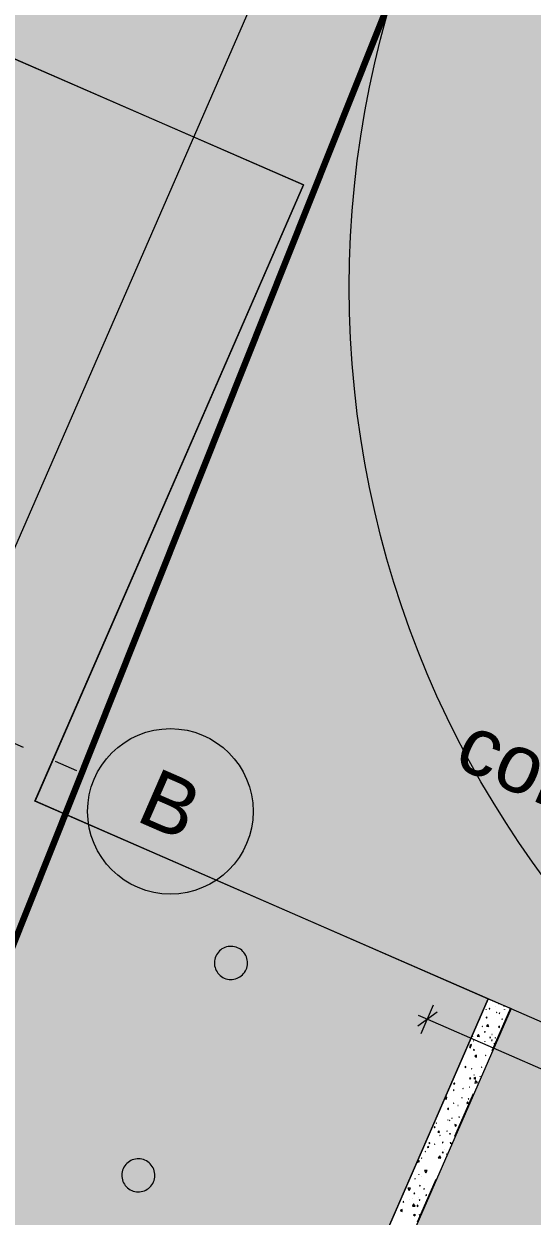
# Model space of a CAD drawing. Header units: millimetres. Extents: x -99530 to 1067232, y -97212 to 137997.
# Drawn here: x 72150 to 75221, y -20911 to -13709 of the extents above; entities that cross this region are included whole.
import ezdxf
from ezdxf.enums import TextEntityAlignment as Align

# ---------------------------------------------------------------- set-up
doc = ezdxf.new("R2010")
doc.units = ezdxf.units.MM
doc.header["$MEASUREMENT"] = 0
doc.linetypes.add('Dashed', pattern=[564.444447, 282.222223, -282.222223])
doc.linetypes.add('Double Dashed', pattern=[1093.611073, 529.166651, -211.666656, 141.111112, -211.666656])
for name, color, linetype in [('A-15-MG_Structural_Grid', 7, 'Continuous'), ('New_A-20-M_Hard_Landscape-Phase 2', 7, 'Continuous'), ('New_A-95-D_Dim_Grid.Dim', 7, 'Continuous')]:
    doc.layers.add(name, color=color, linetype=linetype)
for name, color, linetype, lineweight, true_color in [('A-15-MG_Structural_Grid_Pen_No__163', 7, 'Continuous', 0, 0x750077), ('A-20-M_Hard_Landscape-Phase 1_Pen_No__248', 7, 'Continuous', 158, 0xe8dc01), ('New_A-20-M_Hard_Landscape-Phase 1_Pen_No__142', 7, 'Continuous', 0, 0xeeeeee), ('New_A-20-M_Hard_Landscape-Phase 1_Pen_No__145', 7, 'Continuous', 0, 0xa6a6a6), ('New_A-20-M_Hard_Landscape-Phase 1_Pen_No__81', 7, 'Continuous', 20, 0x6a6a6a)]:
    doc.layers.add(name, color=color, linetype=linetype, lineweight=lineweight, true_color=true_color)
for name, color, linetype, lineweight in [('New_A-20-M_Hard_Landscape-Phase 1_Pen_No__1', 7, 'Continuous', 13), ('New_A-20-M_Hard_Landscape-Phase 1_Pen_No__101', 252, 'Continuous', 15), ('New_A-20-M_Hard_Landscape-Phase 2_Pen_No__1', 7, 'Continuous', 13), ('New_A-95-D_Dim_Grid.Dim_Pen_No__4', 7, 'Continuous', 20), ('New_A-95-P_Text_1_50_GA_Pen_No__1', 7, 'Continuous', 13)]:
    doc.layers.add(name, color=color, linetype=linetype, lineweight=lineweight)
doc.styles.add('GENERATED_STYLE_4', font='')
doc.styles.get('GENERATED_STYLE_4').set_extended_font_data('Swis721 BT')
doc.linetypes.add('GAS_UNDERGROUND', pattern='A,0,[2,EC-MA-00-GF-DR-A-00361 Phase 2 Hub Ground Floor GA-S2-P191.Shx,S=1.746032,R=0,X=0,Y=0],-320,0', length=320)
doc.dimstyles.new('GENERATED_STYLE__1', dxfattribs={"dimtxt": 250, "dimasz": 95, "dimexe": 0.18, "dimexo": 0, "dimgap": 0.09, "dimtad": 1, "dimdec": 0, "dimzin": 0, "dimdsep": 46, "dimtxsty": 'GENERATED_STYLE_4', "dimblk": 'ARROWHEAD_2', "dimblk1": 'ARROWHEAD_2', "dimblk2": 'ARROWHEAD_2', "dimcen": 0.09, "dimclrd": 7, "dimclre": 7, "dimclrt": 7, "dimadec": 0, "dimazin": 0, "dimtfac": 1, "dimtdec": 4, "dimtmove": 0, "dimatfit": 3, "dimfxl": 1, "dimtolj": 1, "dimtzin": 0, "dimarcsym": 0})
doc.dimstyles.new('GENERATED_STYLE__5', dxfattribs={"dimtxt": 300, "dimasz": 95, "dimexe": 0.18, "dimexo": 0, "dimgap": 0.09, "dimtad": 1, "dimdec": 0, "dimzin": 0, "dimdsep": 46, "dimtxsty": 'GENERATED_STYLE_4', "dimblk": 'ARROWHEAD_2', "dimblk1": 'ARROWHEAD_2', "dimblk2": 'ARROWHEAD_2', "dimcen": 0.09, "dimclrd": 7, "dimclre": 7, "dimclrt": 7, "dimadec": 0, "dimazin": 0, "dimtfac": 1, "dimtdec": 4, "dimtmove": 0, "dimatfit": 3, "dimfxl": 1, "dimtolj": 1, "dimtzin": 0, "dimarcsym": 0})

# ---------------------------------------------------------------- blocks, each defined once
blk = doc.blocks.new('*X182')
at = {"layer": 'New_A-20-M_Hard_Landscape-Phase 1_Pen_No__101', "linetype": 'Continuous'}
for p, q in [((74942.7, -19661.7), (74942.4, -19661.9)), ((74942.4, -19661.9), (74942.7, -19662.1)), ((74942.7, -19662.1), (74942.7, -19661.7)), ((74962.8, -19654.2), (74960.3, -19659.3)), ((74960.3, -19659.3), (74965.9, -19658.9)), ((74965.9, -19658.9), (74962.8, -19654.2)), ((74998.8, -19642.6), (74998.7, -19642.7)), ((74998.7, -19642.7), (74998.9, -19642.8)), ((74998.9, -19642.8), (74998.8, -19642.6)), ((75016, -19623.9), (75016.7, -19628.3)), ((75016.7, -19628.3), (75019.9, -19625.6)), ((75048.5, -19638.1), (75046.9, -19640.9)), ((75046.9, -19640.9), (75054.4, -19640.6)), ((75053, -19660.8), (75052.8, -19662.4)), ((75052.8, -19662.4), (75054.3, -19661.8)), ((75054.3, -19661.8), (75053, -19660.8)), ((74901.9, -19721), (74902, -19721.3)), ((74902, -19721.3), (74904.6, -19718.4)), ((74904.6, -19718.4), (74903.1, -19718.1)), ((74948.7, -19710.4), (74942.2, -19709.5)), ((74942.2, -19709.5), (74944.7, -19715.6)), ((74944.7, -19715.6), (74948.7, -19710.4)), ((75007.7, -19680.2), (75006.4, -19681.6)), ((75006.4, -19681.6), (75008.2, -19682)), ((75008.2, -19682), (75007.7, -19680.2)), ((75022.7, -19683.8), (75022.5, -19687.6)), ((75022.5, -19687.6), (75025.9, -19685.8)), ((75025.9, -19685.8), (75022.7, -19683.8)), ((75041.2, -19720.3), (75036.9, -19720.4)), ((75036.9, -19720.4), (75039.1, -19724.1)), ((75039.1, -19724.1), (75041.2, -19720.3)), ((75082.9, -19678.8), (75077.7, -19683.1)), ((75077.7, -19683.1), (75081.4, -19684.5)), ((75083.2, -19680.4), (75082.9, -19678.8)), ((74920.7, -19765.5), (74919.4, -19766.3)), ((74919.4, -19766.3), (74920.7, -19767)), ((74920.7, -19767), (74920.7, -19765.5)), ((74934.8, -19796.5), (74932.7, -19799.6)), ((74932.7, -19799.6), (74936.4, -19799.8)), ((74936.4, -19799.8), (74934.8, -19796.5)), ((74953.2, -19752.5), (74945.7, -19763.5)), ((74945.7, -19763.5), (74959, -19764.5)), ((74959, -19764.5), (74953.2, -19752.5)), ((75023.2, -19763.8), (75017, -19767.7)), ((75017, -19767.7), (75023.4, -19771.1)), ((75023.4, -19771.1), (75023.2, -19763.8)), ((74854.9, -19875.1), (74844.5, -19878.1)), ((74844.5, -19878.1), (74852.3, -19885.7)), ((74852.3, -19885.7), (74854.9, -19875.1)), ((74861.8, -19824.5), (74859.5, -19824)), ((74859.5, -19824), (74860.3, -19826.2)), ((74860.3, -19826.2), (74861.8, -19824.5)), ((74868, -19851.1), (74866.6, -19851.2)), ((74866.6, -19851.2), (74867.4, -19852.3)), ((74867.4, -19852.3), (74868, -19851.1)), ((74896.8, -19813.2), (74888.1, -19824.8)), ((74888.1, -19824.8), (74902.5, -19826.5)), ((74902.5, -19826.5), (74896.8, -19813.2)), ((74935.3, -19854.9), (74935, -19855.4)), ((74935, -19855.4), (74935.6, -19855.4)), ((74935.6, -19855.4), (74935.3, -19854.9)), ((74967.3, -19829), (74964, -19831.9)), ((74964, -19831.9), (74968.2, -19833.3)), ((74968.2, -19833.3), (74967.3, -19829)), ((74976.7, -19846.9), (74974.5, -19850.8)), ((74974.5, -19850.8), (74978.9, -19850.7)), ((74978.9, -19850.7), (74976.7, -19846.9)), ((74979.8, -19813), (74977.9, -19813)), ((74977.9, -19813), (74978.9, -19814.7)), ((74978.9, -19814.7), (74979.8, -19813)), ((74992.9, -19866.5), (74990.4, -19867.9)), ((74990.4, -19867.9), (74992.9, -19869.4)), ((74992.9, -19869.4), (74992.9, -19866.5)), ((74999.6, -19832.2), (74996.4, -19834.3)), ((74996.4, -19834.3), (74999.8, -19836)), ((74999.8, -19836), (74999.6, -19832.2)), ((74848.9, -19885.1), (74841.6, -19889.3)), ((74841.6, -19889.3), (74848.9, -19893.5)), ((74848.9, -19893.5), (74848.9, -19885.1)), ((74872, -19906.2), (74867.1, -19904.7)), ((74867.1, -19904.7), (74868.3, -19909.7)), ((74868.3, -19909.7), (74872, -19906.2)), ((74884.4, -19939.4), (74875.3, -19944.4)), ((74875.3, -19944.4), (74884.2, -19949.8)), ((74884.2, -19949.8), (74884.4, -19939.4)), ((74940.1, -19940.6), (74938.8, -19941)), ((74938.8, -19941), (74939.8, -19941.9)), ((74939.8, -19941.9), (74940.1, -19940.6)), ((74819.2, -20007.4), (74814.3, -20010.5)), ((74814.3, -20010.5), (74819.4, -20013.2)), ((74819.4, -20013.2), (74819.2, -20007.4)), ((74855.6, -20018.6), (74854.8, -20020.5)), ((74854.8, -20020.5), (74856.8, -20020.3)), ((74856.8, -20020.3), (74855.6, -20018.6)), ((74914.3, -20010.1), (74914.1, -20012.2)), ((74914.1, -20012.2), (74916, -20011.2)), ((74916, -20011.2), (74914.3, -20010.1)), ((74850.1, -20077.1), (74842.4, -20077)), ((74842.4, -20077), (74846.1, -20083.8)), ((74846.1, -20083.8), (74850.1, -20077.1)), ((74878.2, -20072.6), (74868.4, -20078.8)), ((74868.4, -20078.8), (74878.7, -20084.1)), ((74869.7, -20057.6), (74869.6, -20059.2)), ((74869.6, -20059.2), (74871, -20058.5)), ((74871, -20058.5), (74869.7, -20057.6)), ((74878.3, -20091.9), (74874.2, -20108.1)), ((74878.7, -20084.1), (74878.2, -20072.6)), ((74890.3, -20103.5), (74878.3, -20091.9)), ((74906.7, -20066.3), (74906.4, -20067.4)), ((74906.4, -20067.4), (74907.5, -20067.1)), ((74907.5, -20067.1), (74906.7, -20066.3)), ((74746.3, -20148.5), (74746.3, -20152.2)), ((74749.4, -20150.4), (74746.3, -20148.5)), ((74746.3, -20152.2), (74749.4, -20150.4)), ((74751.1, -20105.6), (74746.5, -20111.5)), ((74746.5, -20111.5), (74753.9, -20112.5)), ((74753.9, -20112.5), (74751.1, -20105.6)), ((74801.8, -20138.2), (74802.1, -20140.3)), ((74803.7, -20139), (74801.8, -20138.2)), ((74802.1, -20140.3), (74803.7, -20139)), ((74842.2, -20131.1), (74841.3, -20131.6)), ((74841.3, -20131.6), (74842.2, -20132.1)), ((74842.2, -20132.1), (74842.2, -20131.1)), ((74874.2, -20108.1), (74890.3, -20103.5)), ((74694.1, -20197.3), (74702.2, -20205.6)), ((74705.7, -20193.1), (74694.8, -20195.9)), ((74702.2, -20205.6), (74705.7, -20193.1)), ((74747, -20228.9), (74745.3, -20229)), ((74745.3, -20229), (74746.3, -20230.5)), ((74746.3, -20230.5), (74747, -20228.9)), ((74797.3, -20194.5), (74796.6, -20195.5)), ((74796.6, -20195.5), (74797.8, -20195.7)), ((74797.8, -20195.7), (74797.3, -20194.5)), ((74830.6, -20221.1), (74827, -20230.2)), ((74827, -20230.2), (74836.7, -20228.8)), ((74836.7, -20228.8), (74830.6, -20221.1)), ((74836.9, -20201.1), (74835.1, -20202.7)), ((74835.1, -20202.7), (74837.4, -20203.5)), ((74837.4, -20203.5), (74836.9, -20201.1)), ((74841.1, -20225.9), (74840.2, -20237.7)), ((74844.4, -20228.1), (74841.1, -20225.9)), ((74715.3, -20259.2), (74709.7, -20263.6)), ((74709.7, -20263.6), (74716.3, -20266.2)), ((74716.3, -20266.2), (74715.3, -20259.2)), ((74772.7, -20243), (74772.3, -20243.5)), ((74772.3, -20243.5), (74772.9, -20243.6)), ((74772.9, -20243.6), (74772.7, -20243)), ((74779.9, -20310.9), (74778.7, -20312.9)), ((74781.1, -20313), (74779.9, -20310.9)), ((74635.1, -20372.9), (74628.9, -20370.9)), ((74628.9, -20370.9), (74630.3, -20377.2)), ((74630.3, -20377.2), (74635.1, -20372.9)), ((74643, -20346.6), (74641.5, -20348.6)), ((74641.5, -20348.6), (74644, -20348.9)), ((74644, -20348.9), (74643, -20346.6)), ((74711.9, -20329.9), (74711.3, -20329.7)), ((74711.3, -20329.7), (74711.4, -20330.3)), ((74711.4, -20330.3), (74711.9, -20329.9)), ((74724.4, -20332.7), (74722, -20333.7)), ((74722, -20333.7), (74724.1, -20335.2)), ((74724.1, -20335.2), (74724.4, -20332.7)), ((74737.9, -20319.1), (74736.4, -20319.5)), ((74736.4, -20319.5), (74737.5, -20320.6)), ((74737.5, -20320.6), (74737.9, -20319.1)), ((74764.6, -20361), (74753.6, -20356.6)), ((74753.6, -20356.6), (74755.3, -20368.3)), ((74755.3, -20368.3), (74764.6, -20361)), ((74778.7, -20312.9), (74781.1, -20313)), ((74656.8, -20395.9), (74650.6, -20404.1)), ((74650.6, -20404.1), (74660.8, -20405.4)), ((74660.8, -20405.4), (74656.8, -20395.9)), ((74664.6, -20423), (74663.1, -20424.7)), ((74663.1, -20424.7), (74665.4, -20425.2)), ((74665.4, -20425.2), (74664.6, -20423)), ((74706.2, -20396.3), (74705.5, -20397.9)), ((74705.5, -20397.9), (74707.2, -20397.7)), ((74707.2, -20397.7), (74706.2, -20396.3)), ((74722.8, -20412.7), (74722.3, -20413.6)), ((74722.3, -20413.6), (74723.4, -20413.5)), ((74723.4, -20413.5), (74722.8, -20412.7)), ((74727.6, -20413.2), (74725.2, -20414.3)), ((74725.2, -20414.3), (74727.4, -20415.9)), ((74727.4, -20415.9), (74727.6, -20413.2)), ((74576.6, -20518.6), (74575.1, -20519.7)), ((74575.1, -20519.7), (74576.8, -20520.5)), ((74576.8, -20520.5), (74576.6, -20518.6)), ((74591.3, -20488.3), (74589, -20496.3)), ((74589, -20496.3), (74597, -20494.3)), ((74597, -20494.3), (74591.3, -20488.3)), ((74600.6, -20465.8), (74596.2, -20470.2)), ((74596.2, -20470.2), (74602.3, -20471.8)), ((74602.3, -20471.8), (74600.6, -20465.8)), ((74632.7, -20476.2), (74631.9, -20477.1)), ((74631.9, -20477.1), (74633.2, -20477.3)), ((74633.2, -20477.3), (74632.7, -20476.2)), ((74682.2, -20523.4), (74677.2, -20526.5)), ((74677.2, -20526.5), (74682.4, -20529.3)), ((74680.8, -20467.9), (74679.2, -20467)), ((74679.2, -20467), (74679.2, -20468.8)), ((74679.2, -20468.8), (74680.8, -20467.9)), ((74680.8, -20462.6), (74680.3, -20463.6)), ((74680.3, -20463.6), (74681.4, -20463.5)), ((74681.4, -20463.5), (74680.8, -20462.6)), ((74682.4, -20529.3), (74682.2, -20523.4)), ((74693.2, -20509.7), (74692.8, -20510.1)), ((74692.8, -20510.1), (74693.4, -20510.2)), ((74693.4, -20510.2), (74693.2, -20509.7)), ((74726.6, -20466.9), (74725.1, -20470.3)), ((74725.1, -20470.3), (74728.8, -20469.9)), ((74728.8, -20469.9), (74726.6, -20466.9)), ((74727.5, -20464.7), (74727, -20464.4)), ((74727, -20464.4), (74727, -20464.9)), ((74727, -20464.9), (74727.5, -20464.7)), ((74733.1, -20471.6), (74732.1, -20471)), ((74732.1, -20471), (74732.1, -20472.2)), ((74732.1, -20472.2), (74733.1, -20471.6)), ((74532.8, -20575.7), (74531.1, -20584.9)), ((74531.1, -20584.9), (74540, -20581.8)), ((74540, -20581.8), (74532.8, -20575.7)), ((74538.6, -20560.7), (74538.5, -20560.7)), ((74538.5, -20560.7), (74538.5, -20560.8)), ((74538.5, -20560.8), (74538.6, -20560.7)), ((74554.4, -20559.6), (74553.3, -20560)), ((74553.3, -20560), (74554.2, -20560.7)), ((74554.2, -20560.7), (74554.4, -20559.6)), ((74662.2, -20546.6), (74653.2, -20559.2)), ((74653.2, -20559.2), (74668.5, -20560.7)), ((74668.5, -20560.7), (74662.2, -20546.6)), ((74704.4, -20535), (74704, -20536.5)), ((74704, -20536.5), (74705.5, -20536.1)), ((74705.5, -20536.1), (74704.4, -20535)), ((74536.6, -20657.9), (74535.3, -20659.2)), ((74535.3, -20659.2), (74537.1, -20659.7)), ((74537.1, -20659.7), (74536.6, -20657.9)), ((74571.2, -20635.9), (74578.3, -20648.8)), ((74585.9, -20636.2), (74571.2, -20635.9)), ((74578.3, -20648.8), (74585.9, -20636.2)), ((74485.8, -20741.9), (74470.7, -20742.7)), ((74470.7, -20742.7), (74478.9, -20755.3)), ((74478.9, -20755.3), (74485.8, -20741.9)), ((74512.9, -20683.7), (74512.5, -20685)), ((74512.5, -20685), (74513.8, -20684.7)), ((74513.8, -20684.7), (74512.9, -20683.7)), ((74543.4, -20724.3), (74540.6, -20727.7)), ((74540.6, -20727.7), (74545, -20728.5)), ((74545, -20728.5), (74543.4, -20724.3)), ((74553.3, -20673.9), (74553, -20674.2)), ((74553, -20674.2), (74553.4, -20674.2)), ((74553.4, -20674.2), (74553.3, -20673.9)), ((74481.3, -20813.1), (74481.1, -20813)), ((74481.1, -20813), (74481.1, -20813.2)), ((74481.1, -20813.2), (74481.3, -20813.1)), ((74500.4, -20805.3), (74500.4, -20805.4)), ((74500.4, -20805.4), (74500.5, -20805.3)), ((74500.5, -20805.3), (74500.4, -20805.3)), ((74509.7, -20769.5), (74506.8, -20773.9)), ((74506.8, -20773.9), (74512, -20774.3)), ((74512, -20774.3), (74509.7, -20769.5)), ((74537, -20798.4), (74536.9, -20798.3)), ((74536.9, -20798.3), (74536.9, -20798.4)), ((74536.9, -20798.4), (74537, -20798.4)), ((74541.6, -20811.1), (74538.6, -20814)), ((74538.6, -20814), (74542.6, -20815.1)), ((74542.6, -20815.1), (74541.6, -20811.1)), ((74567.8, -20744.7), (74567.2, -20747.2)), ((74567.2, -20747.2), (74569.6, -20746.4)), ((74569.6, -20746.4), (74567.8, -20744.7)), ((74580, -20781.4), (74578.8, -20786.8)), ((74578.8, -20786.8), (74584.1, -20785.1)), ((74584.1, -20785.1), (74580, -20781.4)), ((74434.9, -20869.9), (74424.1, -20876.6)), ((74424.1, -20876.6), (74435.3, -20882.6)), ((74435.3, -20882.6), (74434.9, -20869.9)), ((74446.5, -20823.7), (74440.8, -20822.1)), ((74440.8, -20822.1), (74442.2, -20827.9)), ((74442.2, -20827.9), (74446.5, -20823.7)), ((74504.9, -20836.1), (74497.3, -20850.3)), ((74497.3, -20850.3), (74513.3, -20849.8)), ((74513.3, -20849.8), (74504.9, -20836.1)), ((74527, -20845.5), (74526.3, -20852.2)), ((74526.3, -20852.2), (74532.4, -20849.4)), ((74532.4, -20849.4), (74527, -20845.5)), ((74505.3, -20900.7), (74503.6, -20904.5)), ((74503.6, -20904.5), (74507.7, -20904.1)), ((74507.7, -20904.1), (74505.3, -20900.7)), ((74509.7, -20901.9), (74509.1, -20909.1)), ((74509.1, -20909.1), (74515.6, -20906)), ((74515.6, -20906), (74509.7, -20901.9)), ((74538.6, -20901.6), (74538.8, -20903.4)), ((74540.3, -20902.4), (74538.6, -20901.6)), ((74538.8, -20903.4), (74540.3, -20902.4))]:
    blk.add_line(p, q, dxfattribs=at)
blk = doc.blocks.new('Fill_3_1', base_point=(0, 0))
at = {"layer": 'New_A-20-M_Hard_Landscape-Phase 1_Pen_No__1', "linetype": 'Continuous'}
for p, q in [((69664.3, -31732.2), (74955.7, -19597.6)), ((75093.2, -19657.5), (69804.9, -31785.1)), ((74955.7, -19597.6), (75093.2, -19657.5))]:
    blk.add_line(p, q, dxfattribs=at)
at = {"layer": 'New_A-20-M_Hard_Landscape-Phase 1_Pen_No__101', "linetype": 'Continuous'}
blk.add_blockref('*X182', (0, 0), dxfattribs=at)
blk = doc.blocks.new('*D442')
at = {"layer": 'New_A-20-M_Hard_Landscape-Phase 2_Pen_No__1', "linetype": 'Continuous'}
for p, q in [((74550.5, -19807.3), (74625.5, -19635.4)), ((74646.1, -19678.5), (74529.9, -19764.2)), ((74532, -19696.9), (74588, -19721.4)), ((74588, -19721.4), (82196.1, -23038.9)), ((82158.7, -23124.8), (82233.6, -22953)), ((82138.1, -23081.8), (82254.2, -22996)), ((82196.1, -23038.9), (82252.2, -23063.3))]:
    blk.add_line(p, q, dxfattribs=at)
at = {"layer": 'New_A-20-M_Hard_Landscape-Phase 2_Pen_No__1', "insert": (78007.3, -21157.8), "char_height": 250, "attachment_point": 7, "rotation": 336.44041, "style": 'GENERATED_STYLE_4'}
blk.add_mtext('\\A1;{\\fSwis721 BT|b0|i0|c0|p34;8,300}', dxfattribs=at)
blk = doc.blocks.new('ARROWHEAD_2')
at = {"color": 0, "linetype": 'Continuous', "lineweight": 0}
for p, q in [((0, 0), (-1, 0)), ((-0.378, -0.655), (0.378, 0.655))]:
    blk.add_line(p, q, dxfattribs=at)
blk = doc.blocks.new('Standard grid marker_3')
at = {"layer": 'A-15-MG_Structural_Grid_Pen_No__163', "linetype": 'Double Dashed'}
blk.add_line((74254.8, 0), (75254.8, 0), dxfattribs=at)
at = {"layer": 'A-15-MG_Structural_Grid_Pen_No__163', "linetype": 'Continuous'}
blk.add_circle((75754.8, 0), 500, dxfattribs=at)
at = {"layer": 'A-15-MG_Structural_Grid_Pen_No__163', "style": 'GENERATED_STYLE_4'}
for tag, p in [('AC_MarkerText_1_0', (-500, 43.4)), ('AC_MarkerText_1_1', (75754.8, 43.4))]:
    blk.add_attdef(tag, text='', height=350, rotation=360, dxfattribs=at).set_placement(p, align=Align.MIDDLE_CENTER)
blk = doc.blocks.new('*D463')
at = {"layer": 'New_A-95-D_Dim_Grid.Dim_Pen_No__4', "linetype": 'Continuous'}
for p, q in [((76083.5, -7489.2), (76255.3, -7564.2)), ((76212.3, -7584.8), (76126.5, -7468.6)), ((76193.8, -7470.7), (76169.4, -7526.7)), ((76169.4, -7526.7), (71660.8, -17866.5)), ((71574.8, -17829), (71746.7, -17903.9)), ((71703.6, -17924.5), (71617.9, -17808.4)), ((71660.8, -17866.5), (70361.7, -20845.6))]:
    blk.add_line(p, q, dxfattribs=at)
at = {"layer": 'New_A-95-D_Dim_Grid.Dim_Pen_No__4', "insert": (73607.4, -13252), "char_height": 300, "attachment_point": 7, "rotation": 66.44041, "style": 'GENERATED_STYLE_4'}
blk.add_mtext('\\A1;{\\fSwis721 BT|b0|i0|c0|p34;11,280}', dxfattribs=at)

msp = doc.modelspace()

# ---------------------------------------------------------------- hatches: boundary and pattern name
at = {"layer": 'New_A-20-M_Hard_Landscape-Phase 1_Pen_No__101', "linetype": 'Continuous'}
h = msp.add_hatch(dxfattribs=at)
h.set_pattern_fill('Lightweight_Concrete_0001', color=256, style=0, pattern_type=2)
h.set_pattern_definition([(0, (0, 0), (0, 779.423), [48.75, -401.25]), (0, (225, 389.7), (0, 779.423), [48.75, -401.25]), (60, (0, 0), (-675, 389.7114), [48.75, -401.25]), (60, (450, 0), (-675, 389.7114), [48.75, -401.25]), (120, (48.75, 0), (675, 389.7114), [48.75, -401.25]), (120, (498.75, 0), (675, 389.7114), [48.75, -401.25]), (0, (0, 75), (0, 150), [0, -150, 0, -225]), (45, (75, 75), (-106.06602, 106.06602), [0, -112.5, 0, -187.5])])
h.paths.add_polyline_path([(71353.2, -13600.4), (73490.9, -8680.8), (75982.9, -9767.5), (77013.7, -7403.5), (87830.8, -12118.4), (83033.6, -23120), (72217.1, -18403.5), (73840.3, -14681)])
at = {"layer": 'New_A-20-M_Hard_Landscape-Phase 1_Pen_No__142', "linetype": 'Continuous'}
msp.add_hatch(color=256, dxfattribs=at).paths.add_polyline_path([(67991.3, -35944.4), (71657.9, -37543.2), (72936.9, -34609.9), (72753.6, -34530), (78576.4, -21176.4), (75093.2, -19657.5), (69804.9, -31785.1), (70063.3, -31882.1), (69849.5, -32451.1), (69561.7, -32343)])
at = {"layer": 'New_A-20-M_Hard_Landscape-Phase 1_Pen_No__145', "linetype": 'Continuous'}
h = msp.add_hatch(dxfattribs=at)
h.set_pattern_fill('Block___Running_Bond_0001', color=256, style=0, pattern_type=2)
h.set_pattern_definition([(336.4404, (73840.3, -14681.03), (79.9405, 183.329), []), (66.4404, (73840.3, -14681.03), (-274.9935, 119.9108), [200, -200]), (66.4404, (74057.75, -14557.66), (-274.9935, 119.9108), [200, -200])])
h.paths.add_polyline_path([(62885.5, -33743.2), (71619.8, -13712.8), (73840.3, -14681), (72217.9, -18401.6), (74955.7, -19597.6), (69664.3, -31732.2), (69494.3, -31668.4), (69280.5, -32237.3), (69421.1, -32290.2), (69132.8, -32951.1), (68399.5, -32631.4), (67111.2, -35585.9)])
at = {"layer": 'New_A-20-M_Hard_Landscape-Phase 1_Pen_No__81', "linetype": 'Continuous'}
for points in [[(73364.9, -19288.2, 0.414214), (73308.3, -19417.9, 0.414214), (73438, -19474.4, 0.414214), (73494.5, -19344.8, 0.414214)], [(72805.3, -20571.5, 0.414214), (72748.8, -20701.2, 0.414214), (72878.4, -20757.7, 0.414214), (72934.9, -20628.1, 0.414214)]]:
    msp.add_hatch(color=256, dxfattribs=at).paths.add_polyline_path(points)

# ---------------------------------------------------------------- linework, layer by layer
at = {"layer": 'A-20-M_Hard_Landscape-Phase 1_Pen_No__248', "linetype": 'GAS_UNDERGROUND'}
msp.add_line((79727.4, -111.9), (67412.1, -30987.9), dxfattribs=at)
at = {"layer": 'New_A-20-M_Hard_Landscape-Phase 1_Pen_No__1', "linetype": 'Dashed'}
msp.add_line((75090.5, -19654.2), (69799, -31782.8), dxfattribs=at)
at = {"layer": 'New_A-20-M_Hard_Landscape-Phase 1_Pen_No__1', "linetype": 'Continuous', "flags": 128}
for points in [[(71353.2, -13600.4), (73490.9, -8680.8), (75982.9, -9767.5), (77013.7, -7403.5), (87830.8, -12118.4), (83033.6, -23120), (72217.1, -18403.5), (73840.3, -14681)], [(62885.5, -33743.2), (71619.8, -13712.8), (73840.3, -14681), (72217.9, -18401.6), (74955.7, -19597.6), (69664.3, -31732.2), (69494.3, -31668.4), (69280.5, -32237.3), (69421.1, -32290.2), (69132.8, -32951.1), (68399.5, -32631.4), (67111.2, -35585.9)]]:
    msp.add_lwpolyline(points, close=True, dxfattribs=at)
for points in [[(73364.9, -19288.2, 0.414214), (73308.3, -19417.9, 0.414214), (73438, -19474.4, 0.414214), (73494.5, -19344.8, 0.414214)], [(72805.3, -20571.5, 0.414214), (72748.8, -20701.2, 0.414214), (72878.4, -20757.7, 0.414214), (72934.9, -20628.1, 0.414214)]]:
    msp.add_lwpolyline(points, format="xyb", close=True, dxfattribs=at)
at = {"layer": 'New_A-20-M_Hard_Landscape-Phase 1_Pen_No__1', "linetype": 'Continuous'}
msp.add_circle((80116, -15300), 6000, dxfattribs=at)

# ---------------------------------------------------------------- block references
at = {"layer": 'A-15-MG_Structural_Grid', "color": 8, "linetype": 'Continuous', "lineweight": 15}
ref = msp.add_blockref('Standard grid marker_3', (3595.3, 11813.5), dxfattribs=dict(at, zscale=1000, rotation=336.440411583993))
ref.add_attrib('AC_MarkerText_1_1', 'B', dxfattribs={"layer": 'A-15-MG_Structural_Grid_Pen_No__163', "color": 216, "true_color": 0x750077, "height": 350, "rotation": 336.44041, "style": 'GENERATED_STYLE_4'}).set_placement((73035.5, -18422.5), align=Align.MIDDLE_CENTER)
at = {"layer": 'New_A-20-M_Hard_Landscape-Phase 1_Pen_No__101', "linetype": 'Continuous'}
msp.add_blockref('Fill_3_1', (0, 0), dxfattribs=at)

# ---------------------------------------------------------------- texts
at = {"layer": 'New_A-95-P_Text_1_50_GA_Pen_No__1', "linetype": 'Continuous', "insert": (76410.9, -17983.8), "char_height": 350, "width": 3632.093, "attachment_point": 2, "rotation": 336.44041, "line_spacing_factor": 0.868369, "style": 'GENERATED_STYLE_4'}
msp.add_mtext('\\A1;{\\fSwis721 BT|b0|i0|c0|p34;External concrete slab}', dxfattribs=at)

# ---------------------------------------------------------------- dimensions: what is measured, and where the dimension line sits
at = {"layer": 'New_A-20-M_Hard_Landscape-Phase 2', "linetype": 'Continuous'}
dim = msp.add_linear_dim(base=(82196.1, -23038.9), p1=(74040.6, -20976.8), p2=(81648.7, -24294.3), angle=336.44041, dimstyle='GENERATED_STYLE__1', dxfattribs=at)
dim.commit()
dim.dimension.update_dxf_attribs({"geometry": '*D442', "text_midpoint": (78461.9, -21219.7), "dimtype": 160, "text_rotation": 336.44041})
at = {"layer": 'New_A-95-D_Dim_Grid.Dim', "linetype": 'Continuous'}
dim = msp.add_linear_dim(base=(71660.8, -17866.5), p1=(87063.9, -12277.3), p2=(71660.5, -17866.3), angle=246.44041, dimstyle='GENERATED_STYLE__5', dxfattribs=at)
dim.commit()
dim.dimension.update_dxf_attribs({"geometry": '*D463', "text_midpoint": (73728.8, -12598.4), "dimtype": 160, "text_rotation": 66.44041})

doc.saveas('drawing.dxf')
